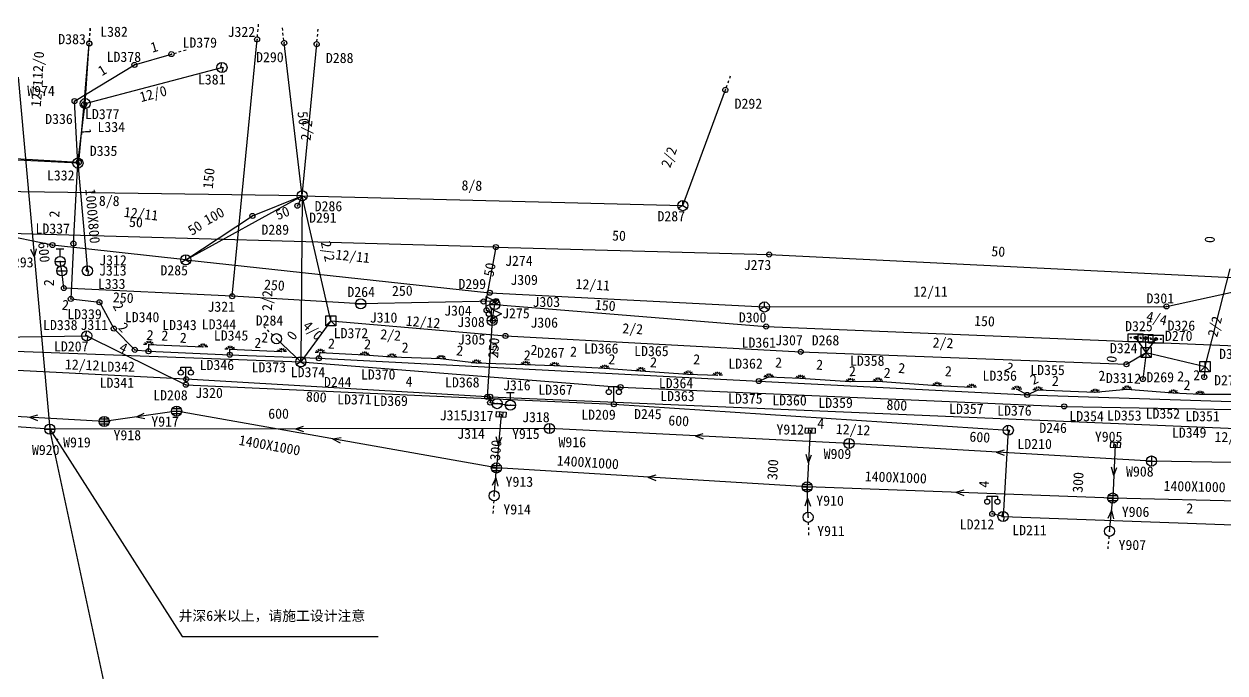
# Model space of a CAD drawing. Extents: x 491411 to 492038, y 2493823 to 2494065.
# Drawn here: x 491855.2 to 491973.7, y 2493935.7 to 2493999.8 of the extents above; entities that cross this region are included whole.
import ezdxf
from ezdxf.enums import TextEntityAlignment as Align

# ---------------------------------------------------------------- set-up
doc = ezdxf.new("R2010")
doc.units = 0
doc.header["$PDSIZE"] = 0.2
doc.layers.get('0').update_dxf_attribs({"linetype": 'CONTINUOUS'})
for name, color, linetype in [('DLINE', 3, 'CONTINUOUS'), ('DMARK', 3, 'CONTINUOUS'), ('DPOINT', 3, 'CONTINUOUS'), ('DTEXT', 3, 'CONTINUOUS'), ('JLINE', 5, 'CONTINUOUS'), ('JMARK', 5, 'CONTINUOUS'), ('JPOINT', 5, 'CONTINUOUS'), ('JTEXT', 5, 'CONTINUOUS'), ('LDLINE', 1, 'CONTINUOUS'), ('LDMARK', 1, 'CONTINUOUS'), ('LDPOINT', 1, 'CONTINUOUS'), ('LDTEXT', 1, 'CONTINUOUS'), ('LLINE', 1, 'CONTINUOUS'), ('LMARK', 1, 'CONTINUOUS'), ('LPOINT', 1, 'CONTINUOUS'), ('LTEXT', 1, 'CONTINUOUS'), ('WLINE', 4, 'CONTINUOUS'), ('WMARK', 4, 'CONTINUOUS'), ('WPOINT', 4, 'CONTINUOUS'), ('WTEXT', 4, 'CONTINUOUS'), ('YLINE', 40, 'CONTINUOUS'), ('YMARK', 40, 'CONTINUOUS'), ('YPOINT', 40, 'CONTINUOUS'), ('YTEXT', 40, 'CONTINUOUS'), ('问题备注', 255, 'CONTINUOUS')]:
    doc.layers.add(name, color=color, linetype=linetype)
doc.styles.add('GXD', font='')
doc.styles.get('GXD').set_extended_font_data('SimSun')

# ---------------------------------------------------------------- blocks, each defined once
blk = doc.blocks.new('DRK')
at = {"color": 0}
for q in [(-0.87, -0.5), (0, 1), (0.87, -0.5)]:
    blk.add_line((0, 0), q, dxfattribs=at)
blk.add_circle((0, 0), 1, dxfattribs=at)
blk = doc.blocks.new('GXD')
at = {"color": 0}
blk.add_circle((0, 0), 0.5, dxfattribs=at)
blk = doc.blocks.new('DSK')
at = {"color": 0}
for p, q in [((-1, -1), (-1, 1)), ((-1, 1), (1, 1)), ((0, 0), (-1, -1)), ((0, 0), (0, 1)), ((0, 0), (1, -1)), ((1, 1), (1, -1)), ((1, -1), (-1, -1))]:
    blk.add_line(p, q, dxfattribs=at)
blk = doc.blocks.new('YLK')
at = {"color": 0}
for p, q in [((1, 0), (1.5, 0)), ((2, 0), (2.5, 0)), ((3, 0), (3.5, 0))]:
    blk.add_line(p, q, dxfattribs=at)
blk.add_circle((0, 0), 1, dxfattribs=at)
blk = doc.blocks.new('FPCQ')
at = {"color": 0}
for p, q in [((0.5, 0), (1, 0)), ((1.5, 0), (2, 0)), ((2.5, 0), (3, 0))]:
    blk.add_line(p, q, dxfattribs=at)
blk.add_ellipse((0, 0), major_axis=(-0.417, -0.276), ratio=1, start_param=3.926991, end_param=10.210176, dxfattribs=at)
blk = doc.blocks.new('JXX')
h = blk.add_hatch(color=0)
edge = h.paths.add_edge_path()
edge.add_arc((-0.95, 0), 0.1, 0, 360)
edge = h.paths.add_edge_path()
edge.add_arc((0.95, 0), 0.1, 0, 360)
at = {"color": 0, "flags": 128}
for points in [[(-1.5, -0.75), (-1.5, 0.75)], [(-1.5, 0.75), (1.5, 0.75)], [(1.5, -0.75), (1.5, 0.75)], [(-1.5, -0.75), (1.5, -0.75)]]:
    blk.add_lwpolyline(points, dxfattribs=at)
at = {"color": 0}
for centre, radius in [((-0.95, 0), 0.1), ((0, 0), 0.3), ((0.95, 0), 0.1)]:
    blk.add_circle(centre, radius, dxfattribs=at)
blk = doc.blocks.new('BJD')
at = {"color": 0}
for p, q in [((0, 1), (0, -1)), ((0, 1), (2, 0)), ((2, 0), (0, -1))]:
    blk.add_line(p, q, dxfattribs=at)
blk.add_circle((-0.5, 0), 0.5, dxfattribs=at)
blk = doc.blocks.new('JYJ')
at = {"color": 0}
blk.add_line((-1, 0), (1, 0), dxfattribs=at)
blk.add_circle((0, 0), 1, dxfattribs=at)
blk = doc.blocks.new('XHS')
at = {"color": 0}
for p, q in [((-0.75, 2.5), (0.75, 2.5)), ((0, 1), (0, 2.5)), ((-1, 0), (1, 0))]:
    blk.add_line(p, q, dxfattribs=at)
blk.add_circle((0, 0), 1, dxfattribs=at)
blk = doc.blocks.new('LYJ')
at = {"color": 0}
for p, q in [((-0.25, 0), (0, 1)), ((-0.25, 0), (0.25, 0)), ((0.25, 0), (0, -1))]:
    blk.add_line(p, q, dxfattribs=at)
blk.add_circle((0, 0), 1, dxfattribs=at)
blk = doc.blocks.new('LD')
at = {"color": 0}
for p, q in [((-1, 2.9), (-1, 3.5)), ((-1, 3.5), (1, 3.5)), ((0, 0.5), (0, 3.5)), ((1, 3.5), (1, 2.9))]:
    blk.add_line(p, q, dxfattribs=at)
for centre in [(-1, 2.4), (1, 2.4), (0, 0)]:
    blk.add_circle(centre, 0.5, dxfattribs=at)
blk = doc.blocks.new('DD')
for p, q in [((-0.4, 0), (-1, 0)), ((-0.82, 0.39), (-0.34, 0.16)), ((-0.43, 0.6), (-0.2, 0.27)), ((0, 0.67), (0, 0.32)), ((0.43, 0.6), (0.2, 0.27)), ((0.82, 0.39), (0.34, 0.16)), ((1, 0), (0.4, 0))]:
    blk.add_line(p, q)
blk = doc.blocks.new('pDirction')
at = {"color": 0}
for q in [(-0.8, 0.54), (-0.8, -0.54)]:
    blk.add_line((0.8, 0), q, dxfattribs=at)
blk = doc.blocks.new('WYJ')
at = {"color": 0}
for p, q in [((-1, 0), (1, 0)), ((0, 1), (0, -1))]:
    blk.add_line(p, q, dxfattribs=at)
blk.add_circle((0, 0), 1, dxfattribs=at)
blk = doc.blocks.new('YSB')
at = {"color": 0}
for p, q in [((-0.5, 1), (-0.5, -1)), ((0.5, 1), (-0.5, 1)), ((0.5, 0.33), (-0.5, 0.33)), ((0.5, 1), (0.5, -1)), ((0.5, -0.33), (-0.5, -0.33)), ((0.5, -1), (-0.5, -1))]:
    blk.add_line(p, q, dxfattribs=at)
blk = doc.blocks.new('YYJ')
at = {"color": 0}
for p, q in [((-1, 0), (1, 0)), ((-0.87, 0.5), (0.87, 0.5)), ((0, 1), (0, -1)), ((-0.87, -0.5), (0.87, -0.5))]:
    blk.add_line(p, q, dxfattribs=at)
blk.add_circle((0, 0), 1, dxfattribs=at)

msp = doc.modelspace()

# ---------------------------------------------------------------- linework, layer by layer
at = {"layer": 'DLINE', "linetype": 'Continuous'}
for p, q in [((491861.16, 2493991.85, 10.84), (491861.66, 2493997.83, 11.05)), ((491882.67, 2493982.81, 12.13), (491880.89, 2493997.89, 11.18)), ((491882.67, 2493982.81, 11.25), (491884.1, 2493997.77, 10.47)), ((491920.23, 2493981.83, 10.93), (491924.43, 2493993.25, 10.39)), ((491860.62, 2493986.1, 11.03), (491861.16, 2493991.85, 10.84)), ((491860.62, 2493986.1, 11.03), (491840.98, 2493987.22, 11.09)), ((491858.03, 2493977.94, 9.9), (491834.61, 2493982.67, 11.4)), ((491882.67, 2493982.81, 11.25), (491844.12, 2493983.34, 10.91)), ((491871.18, 2493976.48, 12.57), (491882.67, 2493982.81, 11.26)), ((491877.75, 2493980.82, 12.06), (491882.67, 2493982.81, 12.38)), ((491882.67, 2493982.81, 12.27), (491882.19, 2493981.82, 12.31)), ((491882.67, 2493982.81, 11.25), (491882.53, 2493966.41, 12.28)), ((491882.67, 2493982.81, 11.25), (491920.23, 2493981.83, 10.93)), ((491885.49, 2493970.46, 12.24), (491882.67, 2493982.81, 11.36)), ((491871.18, 2493976.48, 12.57), (491877.75, 2493980.82, 12.06)), ((491871.18, 2493976.48, 12.07), (491858.03, 2493977.94, 9.9)), ((491871.18, 2493976.48, 12.07), (491901.18, 2493973.23, 11.79)), ((491967.95, 2493971.88, 13.35), (491984.96, 2493975.6, 12.19)), ((491971.76, 2493965.94, 13.41), (491974.24, 2493975.6, 12.81)), ((491901.18, 2493973.23, 11.79), (491928.28, 2493971.83, 10.72)), ((491928.28, 2493971.83, 10.72), (491967.95, 2493971.88, 13.35)), ((491885.49, 2493970.46, 12.57), (491882.53, 2493966.41, 12.83)), ((491885.49, 2493970.46, 12.24), (491902.72, 2493968.97, 12.87)), ((491882.53, 2493966.41, 12.81), (491880.14, 2493968.7, 12.63)), ((491902.72, 2493968.97, 12.87), (491931.86, 2493967.4, 12.81)), ((491965.95, 2493967.34, 13.63), (491964.92, 2493968.81, 13.48)), ((491965.95, 2493967.34, 13.63), (491965.9, 2493968.75, 13.5)), ((491965.95, 2493967.34, 13.63), (491966.92, 2493968.66, 13.48)), ((491851.04, 2493967.59, 12.5), (491882.53, 2493966.41, 12.37)), ((491931.86, 2493967.4, 12.81), (491964, 2493966.18, 13.06)), ((491964, 2493966.18, 13.06), (491965.95, 2493967.34, 13.2)), ((491965.95, 2493967.34, 13.7), (491965.64, 2493964.72, 14.05)), ((491965.95, 2493967.34, 13.2), (491971.76, 2493965.94, 13.41)), ((491882.53, 2493966.41, 12.38), (491914.09, 2493963.93, 12.71)), ((491971.76, 2493965.94, 13.95), (491971.69, 2493964.91, 14.09)), ((491914.09, 2493963.93, 12.71), (491957.86, 2493962.01, 13.29)), ((491957.86, 2493962.01, 13.29), (491987.03, 2493961.51, 13.9))]:
    msp.add_line(p, q, dxfattribs=at)
at = {"layer": 'DPOINT', "linetype": 'Continuous'}
for p in [(491861.66, 2493997.83, 12.08), (491880.89, 2493997.89, 11.5), (491884.1, 2493997.77, 11.89), (491924.43, 2493993.25, 13.38), (491861.16, 2493991.85, 12.31), (491860.62, 2493986.1, 12.3), (491882.67, 2493982.81, 12.52), (491882.19, 2493981.82, 12.56), (491920.23, 2493981.83, 13.63), (491877.75, 2493980.82, 12.35), (491858.03, 2493977.94, 12.15), (491871.18, 2493976.48, 13.02), (491901.18, 2493973.23, 12.81), (491928.28, 2493971.83, 11.65), (491967.95, 2493971.88, 13.91), (491885.49, 2493970.46, 12.67), (491880.14, 2493968.7, 12.93), (491902.72, 2493968.97, 13.59), (491964.92, 2493968.81, 13.73), (491965.9, 2493968.75, 13.77), (491966.92, 2493968.66, 13.73), (491931.86, 2493967.4, 13.4), (491965.95, 2493967.34, 13.9), (491882.53, 2493966.41, 12.93), (491964, 2493966.18, 13.64), (491971.76, 2493965.94, 14.05), (491965.64, 2493964.72, 14.25), (491971.69, 2493964.91, 14.19), (491914.09, 2493963.93, 13.22), (491957.86, 2493962.01, 14.01)]:
    msp.add_point(p, dxfattribs=at)
at = {"layer": 'JLINE', "linetype": 'Continuous'}
for p, q in [((491875.76, 2493972.89, 11.36), (491878.22, 2493998.24, 10.25)), ((491901.79, 2493977.74, 12.74), (491833.4, 2493979.67, 12.07)), ((491901.79, 2493977.74, 12.81), (491900.8, 2493972.37, 13.54)), ((491901.79, 2493977.74, 12.81), (491928.74, 2493977.01, 13.18)), ((491928.74, 2493977.01, 13.18), (491976.61, 2493974.62, 13.15)), ((491858.95, 2493975.39, 11.17), (491858.78, 2493976.32, 11.27)), ((491859.15, 2493973.69, 11), (491858.95, 2493975.39, 11.17)), ((491875.76, 2493972.89, 11.15), (491859.15, 2493973.69, 11)), ((491888.44, 2493972.14, 11.03), (491875.76, 2493972.89, 11.15)), ((491901.8, 2493972.41, 11.58), (491888.44, 2493972.14, 11.03)), ((491900.86, 2493971.5, 13.09), (491900.8, 2493972.37, 13.54)), ((491901.42, 2493970.5, 11.49), (491901.68, 2493972.07, 11.43)), ((491901.68, 2493972.07, 11.43), (491901.8, 2493972.41, 11.58)), ((491901.68, 2493972.07, 11.43), (491928.45, 2493969.9, 11.65)), ((491901.33, 2493971.14, 12.85), (491900.86, 2493971.5, 13.09)), ((491901.49, 2493970.47, 13.03), (491901.33, 2493971.14, 12.85)), ((491901.42, 2493970.5, 11.49), (491900.93, 2493962.95, 10.85)), ((491901.42, 2493970.5, 11.49), (491901.49, 2493970.47, 13.03)), ((491928.45, 2493969.9, 11.65), (491975.62, 2493967.97, 11.66)), ((491871.22, 2493964.7, 10.82), (491806.02, 2493968.04, 10.14)), ((491900.93, 2493962.95, 10.85), (491871.22, 2493964.7, 10.82)), ((491900.93, 2493962.95, 10.85), (491901.21, 2493962.97, 10.91)), ((491901.21, 2493962.97, 10.91), (491901.22, 2493962.39, 11.35)), ((491901.21, 2493962.97, 10.91), (491986.96, 2493959.31, 12.14)), ((491901.22, 2493962.39, 11.35), (491901.9, 2493962.29, 11.93)), ((491901.9, 2493962.29, 11.93), (491903.21, 2493962.14, 11.8))]:
    msp.add_line(p, q, dxfattribs=at)
at = {"layer": 'JPOINT', "linetype": 'Continuous'}
for p in [(491878.22, 2493998.24, 11.29), (491901.79, 2493977.74, 12.94), (491928.74, 2493977.01, 13.35), (491858.78, 2493976.32, 12.47), (491858.95, 2493975.39, 12.43), (491859.15, 2493973.69, 12.42), (491875.76, 2493972.89, 12.87), (491888.44, 2493972.14, 12.71), (491900.8, 2493972.37, 13.55), (491901.68, 2493972.07, 13.32), (491901.8, 2493972.41, 13.38), (491900.86, 2493971.5, 13.1), (491901.33, 2493971.14, 13.05), (491901.42, 2493970.5, 13.46), (491901.49, 2493970.47, 13.33), (491928.45, 2493969.9, 13.45), (491871.22, 2493964.7, 13.12), (491900.93, 2493962.95, 13.22), (491901.21, 2493962.97, 13.31), (491901.22, 2493962.39, 13.17), (491901.9, 2493962.29, 13.43), (491903.21, 2493962.14, 13.3)]:
    msp.add_point(p, dxfattribs=at)
at = {"layer": 'LDLINE', "linetype": 'Continuous'}
for p, q in [((491866.11, 2493995.72, 11.79), (491869.77, 2493996.79, 11.81)), ((491860.2, 2493992.16, 12.15), (491866.11, 2493995.72, 11.79)), ((491860.09, 2493978.09, 12.18), (491860.54, 2493986.04, 12.18)), ((491860.09, 2493978.09, 12.18), (491859.84, 2493972.62, 12.36)), ((491859.84, 2493972.62, 12.36), (491862.65, 2493972.29, 12.4)), ((491862.65, 2493972.29, 12.4), (491864.08, 2493969.69, 12.64)), ((491864.08, 2493969.69, 12.64), (491866.14, 2493967.6, 12.05)), ((491837.78, 2493968.65, 12.08), (491861.4, 2493968.97, 12.19)), ((491861.4, 2493968.97, 12.19), (491871.19, 2493964.15, 12.78)), ((491866.14, 2493967.6, 12.05), (491867.49, 2493967.46, 12.69)), ((491867.49, 2493967.46, 12.69), (491867.52, 2493968.14, 12.83)), ((491867.49, 2493967.46, 12.69), (491875.53, 2493967.12, 12.85)), ((491867.52, 2493968.14, 12.83), (491872.86, 2493967.88, 12.79)), ((491875.53, 2493967.12, 12.85), (491875.53, 2493967.65, 12.9)), ((491875.53, 2493967.65, 12.9), (491880.63, 2493967.42, 12.96)), ((491875.53, 2493967.12, 12.85), (491884.32, 2493966.77, 12.99)), ((491884.32, 2493966.77, 12.99), (491884.44, 2493967.35, 13.05)), ((491884.44, 2493967.35, 13.05), (491888.81, 2493967.09, 13.05)), ((491888.81, 2493967.09, 13.05), (491891.5, 2493966.9, 13.26)), ((491884.32, 2493966.77, 12.99), (491927.72, 2493964.52, 13.46)), ((491891.5, 2493966.9, 13.26), (491896.35, 2493966.75, 13.19)), ((491896.35, 2493966.75, 13.19), (491899.85, 2493966.31, 13.45)), ((491899.85, 2493966.31, 13.45), (491904.7, 2493966.16, 13.33)), ((491904.7, 2493966.16, 13.33), (491907.55, 2493966.05, 13.44)), ((491907.55, 2493966.05, 13.44), (491912.49, 2493965.8, 12.5)), ((491912.49, 2493965.8, 13.4), (491916.06, 2493965.54, 13.41)), ((491916.06, 2493965.54, 13.41), (491920.74, 2493965.21, 13.53)), ((491920.74, 2493965.21, 13.53), (491923.63, 2493965.1, 13.65)), ((491927.72, 2493964.52, 13.46), (491928.71, 2493964.92, 13.6)), ((491928.71, 2493964.92, 13.6), (491931.82, 2493964.79, 13.54)), ((491931.82, 2493964.79, 13.54), (491936.76, 2493964.48, 13.75)), ((491871.19, 2493964.15, 12.78), (491913.43, 2493962.23, 12.86)), ((491927.72, 2493964.52, 13.46), (491954.22, 2493963.15, 14.29)), ((491936.76, 2493964.48, 13.75), (491939.47, 2493964.52, 13.62)), ((491939.47, 2493964.52, 13.62), (491945.3, 2493964.09, 13.92)), ((491945.3, 2493964.09, 13.92), (491948.71, 2493963.9, 13.98)), ((491954.22, 2493963.15, 14.29), (491953.18, 2493963.71, 14.04)), ((491954.22, 2493963.15, 14.29), (491955.28, 2493963.64, 14.03)), ((491955.28, 2493963.64, 14.03), (491960.89, 2493963.43, 14.33)), ((491960.89, 2493963.43, 14.33), (491964.04, 2493963.73, 14)), ((491964.04, 2493963.73, 14), (491968.61, 2493963.35, 14.02)), ((491954.22, 2493963.15, 14.29), (491986.94, 2493962.09, 14.28)), ((491968.61, 2493963.35, 14.02), (491971.25, 2493963.21, 14.3)), ((491971.25, 2493963.21, 14.3), (491974.31, 2493963.23, 14.25)), ((491913.43, 2493962.23, 12.86), (491952.35, 2493959.66, 13.85)), ((491952.35, 2493959.66, 13.85), (491951.83, 2493951.15, 12.91)), ((491951.83, 2493951.15, 13.06), (491950.77, 2493951.4, 13.39)), ((491951.83, 2493951.15, 13.06), (491989.86, 2493949.75, 14.14))]:
    msp.add_line(p, q, dxfattribs=at)
at = {"layer": 'LDPOINT', "linetype": 'Continuous'}
for p in [(491869.77, 2493996.79, 11.96), (491866.11, 2493995.72, 11.96), (491860.2, 2493992.16, 12.32), (491860.09, 2493978.09, 12.29), (491859.84, 2493972.62, 12.49), (491862.65, 2493972.29, 12.53), (491864.08, 2493969.69, 12.77), (491861.4, 2493968.97, 12.61), (491866.14, 2493967.6, 12.23), (491867.49, 2493967.46, 12.84), (491867.52, 2493968.14, 12.97), (491872.86, 2493967.88, 12.89), (491875.53, 2493967.65, 13.01), (491875.53, 2493967.12, 13.01), (491880.63, 2493967.42, 13.06), (491884.44, 2493967.35, 13.15), (491888.81, 2493967.09, 13.15), (491884.32, 2493966.77, 13.19), (491891.5, 2493966.9, 13.36), (491896.35, 2493966.75, 13.29), (491899.85, 2493966.31, 13.55), (491904.7, 2493966.16, 13.43), (491907.55, 2493966.05, 13.54), (491912.49, 2493965.8, 13.5), (491916.06, 2493965.54, 13.51), (491920.74, 2493965.21, 13.63), (491923.63, 2493965.1, 13.75), (491928.71, 2493964.92, 13.7), (491931.82, 2493964.79, 13.64), (491871.19, 2493964.15, 13.19), (491927.72, 2493964.52, 13.62), (491936.76, 2493964.48, 13.85), (491939.47, 2493964.52, 13.72), (491945.3, 2493964.09, 14.02), (491948.71, 2493963.9, 14.08), (491953.18, 2493963.71, 14.14), (491955.28, 2493963.64, 14.13), (491960.89, 2493963.43, 14.43), (491964.04, 2493963.73, 14.1), (491954.22, 2493963.15, 14.44), (491968.61, 2493963.35, 14.12), (491971.25, 2493963.21, 14.4), (491913.43, 2493962.23, 13.18), (491952.35, 2493959.66, 14.38), (491950.77, 2493951.4, 13.81), (491951.83, 2493951.15, 13.51)]:
    msp.add_point(p, dxfattribs=at)
at = {"layer": 'LLINE', "linetype": 'Continuous'}
for p, q in [((491861.26, 2493991.9, 11.29), (491861.65, 2493997.85, 11.06)), ((491861.26, 2493991.9, 11.29), (491874.75, 2493995.46, 10.85)), ((491860.54, 2493986.04, 12.18), (491860.2, 2493992.16, 12.15)), ((491860.54, 2493986.04, 11.11), (491861.26, 2493991.9, 10.81)), ((491860.54, 2493986.04, 11.58), (491841.1, 2493986.98, 11.39)), ((491860.54, 2493986.04, 11.11), (491861.47, 2493975.39, 11.26))]:
    msp.add_line(p, q, dxfattribs=at)
at = {"layer": 'LPOINT', "linetype": 'Continuous'}
for p in [(491861.65, 2493997.85, 12.09), (491874.75, 2493995.46, 12.05), (491861.26, 2493991.9, 12.27), (491860.54, 2493986.04, 12.38), (491861.47, 2493975.39, 12.51)]:
    msp.add_point(p, dxfattribs=at)
at = {"layer": 'WLINE', "linetype": 'Continuous'}
for p, q in [((491854.64, 2493994.52, 5.87), (491857.77, 2493959.77, 5.68)), ((491857.77, 2493959.77, 4), (491790.36, 2493964.38, 2.92)), ((491907.06, 2493959.84, 7.44), (491857.77, 2493959.77, 4)), ((491936.63, 2493958.36, 8.91), (491907.06, 2493959.84, 7.44)), ((491966.48, 2493956.62, 10.66), (491936.63, 2493958.36, 8.91)), ((491996.53, 2493956.13, 11.89), (491966.48, 2493956.62, 10.66))]:
    msp.add_line(p, q, dxfattribs=at)
at = {"layer": 'WPOINT', "linetype": 'Continuous'}
msp.add_line((491867.7, 2493913.43, 12.83), (491857.77, 2493959.77, 12.68), dxfattribs=at)
for p in [(491857.77, 2493959.77, 12.68), (491858.51, 2493958.75, 12.72), (491907.06, 2493959.84, 13.25), (491936.63, 2493958.36, 13.61), (491966.48, 2493956.62, 14.39)]:
    msp.add_point(p, dxfattribs=at)
at = {"layer": 'YLINE', "linetype": 'Continuous'}
for p, q in [((491863.14, 2493960.53, 4.61), (491849.15, 2493961.32, 3.29)), ((491870.28, 2493961.55, 5.82), (491863.14, 2493960.53, 4.61)), ((491901.83, 2493955.94, 11.96), (491870.28, 2493961.55, 5.82)), ((491902.29, 2493961.23, 11.92), (491901.83, 2493955.94, 11.82)), ((491932.79, 2493959.64, 12.38), (491932.5, 2493954.06, 12.29)), ((491962.91, 2493958.23, 13.72), (491962.65, 2493952.97, 13.54)), ((491901.62, 2493953.2, 12.13), (491901.83, 2493955.94, 11.96)), ((491932.5, 2493954.06, 8.9), (491901.83, 2493955.94, 8.08)), ((491962.65, 2493952.97, 11.15), (491932.5, 2493954.06, 8.9)), ((491932.59, 2493951.07, 12.65), (491932.5, 2493954.06, 12.33)), ((491962.33, 2493949.69, 13.52), (491962.65, 2493952.97, 13.36)), ((491991.49, 2493952.25, 11.96), (491962.65, 2493952.97, 11.15))]:
    msp.add_line(p, q, dxfattribs=at)
at = {"layer": 'YPOINT', "linetype": 'Continuous'}
for p in [(491870.28, 2493961.55, 12.77), (491902.29, 2493961.23, 13.09), (491863.14, 2493960.53, 12.66), (491932.79, 2493959.64, 13.54), (491962.91, 2493958.23, 14.65), (491901.83, 2493955.94, 13.18), (491932.5, 2493954.06, 13.66), (491901.62, 2493953.2, 13.27), (491962.65, 2493952.97, 14.63), (491932.59, 2493951.07, 13.75), (491962.33, 2493949.69, 14.62)]:
    msp.add_point(p, dxfattribs=at)
at = {"layer": '问题备注', "linetype": 'Continuous', "elevation": 4, "flags": 128}
msp.add_lwpolyline([(491857.77, 2493959.77), (491870.83, 2493939.29), (491890.17, 2493939.29)], dxfattribs=at)

# ---------------------------------------------------------------- block references
at = {"layer": 'DPOINT', "linetype": 'Continuous', "xscale": 0.5, "yscale": 0.5, "zscale": 0.5}
for name, p, rotation in [('FPCQ', (491861.66, 2493997.83, 12.08), 85.14152835644033), ('FPCQ', (491880.89, 2493997.89, 11.5), 96.77257159759606), ('FPCQ', (491884.1, 2493997.77, 11.89), 84.51127478179643), ('FPCQ', (491924.43, 2493993.25, 13.38), 69.78625944693427), ('YLK', (491880.14, 2493968.7, 12.93), 136.3639552411359)]:
    msp.add_blockref(name, p, dxfattribs=dict(at, rotation=rotation))
for name, p in [('GXD', (491861.16, 2493991.85, 12.31)), ('GXD', (491860.62, 2493986.1, 12.3)), ('DRK', (491882.67, 2493982.81, 12.52)), ('GXD', (491882.19, 2493981.82, 12.56)), ('DRK', (491920.23, 2493981.83, 13.63)), ('GXD', (491877.75, 2493980.82, 12.35)), ('GXD', (491858.03, 2493977.94, 12.15)), ('DRK', (491871.18, 2493976.48, 13.02)), ('GXD', (491901.18, 2493973.23, 12.81)), ('DRK', (491928.28, 2493971.83, 11.65)), ('GXD', (491967.95, 2493971.88, 13.91)), ('DSK', (491885.49, 2493970.46, 12.67)), ('GXD', (491902.72, 2493968.97, 13.59)), ('JXX', (491964.92, 2493968.81, 13.73)), ('JXX', (491965.9, 2493968.75, 13.77)), ('JXX', (491966.92, 2493968.66, 13.73)), ('GXD', (491931.86, 2493967.4, 13.4)), ('DSK', (491965.95, 2493967.34, 13.9)), ('DRK', (491882.53, 2493966.41, 12.93)), ('GXD', (491964, 2493966.18, 13.64)), ('DSK', (491971.76, 2493965.94, 14.05)), ('GXD', (491965.64, 2493964.72, 14.25)), ('GXD', (491971.69, 2493964.91, 14.19)), ('GXD', (491914.09, 2493963.93, 13.22)), ('GXD', (491957.86, 2493962.01, 14.01))]:
    msp.add_blockref(name, p, dxfattribs=at)
at = {"layer": 'JPOINT', "linetype": 'Continuous', "xscale": 0.5, "yscale": 0.5, "zscale": 0.5, "rotation": 84.45397900228335}
msp.add_blockref('FPCQ', (491878.22, 2493998.24, 11.29), dxfattribs=at)
at = {"layer": 'JPOINT', "linetype": 'Continuous', "xscale": 0.5, "yscale": 0.5, "zscale": 0.5}
for name, p in [('GXD', (491901.79, 2493977.74, 12.94)), ('XHS', (491858.78, 2493976.32, 12.47)), ('GXD', (491928.74, 2493977.01, 13.35)), ('JYJ', (491858.95, 2493975.39, 12.43)), ('GXD', (491859.15, 2493973.69, 12.42)), ('GXD', (491875.76, 2493972.89, 12.87)), ('JYJ', (491888.44, 2493972.14, 12.71)), ('BJD', (491900.8, 2493972.37, 13.55)), ('GXD', (491900.86, 2493971.5, 13.1)), ('JYJ', (491901.68, 2493972.07, 13.32)), ('GXD', (491901.8, 2493972.41, 13.38)), ('BJD', (491901.33, 2493971.14, 13.05)), ('JYJ', (491901.42, 2493970.5, 13.46)), ('GXD', (491901.49, 2493970.47, 13.33)), ('GXD', (491928.45, 2493969.9, 13.45)), ('GXD', (491871.22, 2493964.7, 13.12)), ('GXD', (491900.93, 2493962.95, 13.22)), ('GXD', (491901.21, 2493962.97, 13.31)), ('GXD', (491901.22, 2493962.39, 13.17)), ('JYJ', (491901.9, 2493962.29, 13.43)), ('XHS', (491903.21, 2493962.14, 13.3))]:
    msp.add_blockref(name, p, dxfattribs=at)
at = {"layer": 'LDPOINT', "linetype": 'Continuous', "xscale": 0.5, "yscale": 0.5, "zscale": 0.5, "rotation": 16.27200138171538}
msp.add_blockref('FPCQ', (491869.77, 2493996.79, 11.96), dxfattribs=at)
at = {"layer": 'LDPOINT', "linetype": 'Continuous', "xscale": 0.5, "yscale": 0.5, "zscale": 0.5}
for name, p in [('GXD', (491866.11, 2493995.72, 11.96)), ('GXD', (491860.2, 2493992.16, 12.32)), ('GXD', (491860.09, 2493978.09, 12.29)), ('GXD', (491859.84, 2493972.62, 12.49)), ('GXD', (491862.65, 2493972.29, 12.53)), ('LYJ', (491861.4, 2493968.97, 12.61)), ('GXD', (491864.08, 2493969.69, 12.77)), ('DD', (491867.52, 2493968.14, 12.97)), ('DD', (491872.86, 2493967.88, 12.89)), ('GXD', (491866.14, 2493967.6, 12.23)), ('GXD', (491867.49, 2493967.46, 12.84)), ('DD', (491875.53, 2493967.65, 13.01)), ('GXD', (491875.53, 2493967.12, 13.01)), ('DD', (491880.63, 2493967.42, 13.06)), ('DD', (491884.44, 2493967.35, 13.15)), ('GXD', (491884.32, 2493966.77, 13.19)), ('DD', (491888.81, 2493967.09, 13.15)), ('DD', (491891.5, 2493966.9, 13.36)), ('DD', (491896.35, 2493966.75, 13.29)), ('LD', (491871.19, 2493964.15, 13.19)), ('DD', (491899.85, 2493966.31, 13.55)), ('DD', (491904.7, 2493966.16, 13.43)), ('DD', (491907.55, 2493966.05, 13.54)), ('DD', (491912.49, 2493965.8, 13.5)), ('DD', (491916.06, 2493965.54, 13.51)), ('DD', (491920.74, 2493965.21, 13.63)), ('DD', (491923.63, 2493965.1, 13.75)), ('GXD', (491927.72, 2493964.52, 13.62)), ('DD', (491928.71, 2493964.92, 13.7)), ('DD', (491931.82, 2493964.79, 13.64)), ('DD', (491936.76, 2493964.48, 13.85)), ('DD', (491939.47, 2493964.52, 13.72)), ('LD', (491913.43, 2493962.23, 13.18)), ('DD', (491945.3, 2493964.09, 14.02)), ('DD', (491948.71, 2493963.9, 14.08)), ('DD', (491953.18, 2493963.71, 14.14)), ('DD', (491955.28, 2493963.64, 14.13)), ('DD', (491960.89, 2493963.43, 14.43)), ('DD', (491964.04, 2493963.73, 14.1)), ('DD', (491968.61, 2493963.35, 14.12)), ('DD', (491971.25, 2493963.21, 14.4)), ('GXD', (491954.22, 2493963.15, 14.44)), ('LYJ', (491952.35, 2493959.66, 14.38)), ('LD', (491950.77, 2493951.4, 13.81)), ('LYJ', (491951.83, 2493951.15, 13.51))]:
    msp.add_blockref(name, p, dxfattribs=at)
at = {"layer": 'LPOINT', "linetype": 'Continuous', "xscale": 0.5, "yscale": 0.5, "zscale": 0.5, "rotation": 86.34473972621505}
msp.add_blockref('FPCQ', (491861.65, 2493997.85, 12.09), dxfattribs=at)
at = {"layer": 'LPOINT', "linetype": 'Continuous', "xscale": 0.5, "yscale": 0.5, "zscale": 0.5}
for p in [(491874.75, 2493995.46, 12.05), (491861.26, 2493991.9, 12.27), (491860.54, 2493986.04, 12.38), (491861.47, 2493975.39, 12.51)]:
    msp.add_blockref('LYJ', p, dxfattribs=at)
at = {"layer": 'WMARK', "linetype": 'Continuous', "xscale": 0.5, "yscale": 0.5, "zscale": 0.5}
for p, rotation in [((491856.2, 2493977.14, 12.37), 275.1481942298603), ((491882.41, 2493959.8, 12.96), 180.0906706781809), ((491921.84, 2493959.1, 13.43), 177.1275463413803), ((491951.55, 2493957.49, 14), 176.6612265012319)]:
    msp.add_blockref('pDirction', p, dxfattribs=dict(at, rotation=rotation))
at = {"layer": 'WPOINT', "linetype": 'Continuous', "xscale": 0.5, "yscale": 0.5, "zscale": 0.5}
for p in [(491857.77, 2493959.77, 12.68), (491907.06, 2493959.84, 13.25), (491936.63, 2493958.36, 13.61), (491966.48, 2493956.62, 14.39)]:
    msp.add_blockref('WYJ', p, dxfattribs=at)
at = {"layer": 'YMARK', "linetype": 'Continuous', "xscale": 0.5, "yscale": 0.5, "zscale": 0.5}
for p, rotation in [((491856.15, 2493960.93, 12.61), 176.7809387826547), ((491866.71, 2493961.04, 12.71), 188.1132523079772), ((491886.06, 2493958.74, 12.98), 169.9118518163893), ((491902.06, 2493958.59, 13.14), 265.0349286639904), ((491932.65, 2493956.85, 13.6), 266.9721145100772), ((491917.17, 2493955, 13.42), 176.5049774297459), ((491962.78, 2493955.6, 14.64), 267.061540878103), ((491901.73, 2493954.57, 13.23), 85.53089101957076), ((491932.54, 2493952.57, 13.7), 91.70381723659783), ((491947.57, 2493953.52, 14.15), 177.9139835232523), ((491962.49, 2493951.33, 14.63), 84.45569198789539)]:
    msp.add_blockref('pDirction', p, dxfattribs=dict(at, rotation=rotation))
at = {"layer": 'YPOINT', "linetype": 'Continuous', "xscale": 0.5, "yscale": 0.5, "zscale": 0.5}
for p in [(491870.28, 2493961.55, 12.77), (491863.14, 2493960.53, 12.66), (491901.83, 2493955.94, 13.18), (491932.5, 2493954.06, 13.66), (491962.65, 2493952.97, 14.63)]:
    msp.add_blockref('YYJ', p, dxfattribs=at)
for name, p, rotation in [('YSB', (491902.29, 2493961.23, 13.09), 85.05027602751888), ('YSB', (491932.79, 2493959.64, 13.54), 86.99833253096364), ('YSB', (491962.91, 2493958.23, 14.65), 87.05562831047665), ('YLK', (491901.62, 2493953.2, 13.27), 265.5425988130319), ('YLK', (491932.59, 2493951.07, 13.75), 271.7305430004448), ('YLK', (491962.33, 2493949.69, 14.62), 264.4539790022833)]:
    msp.add_blockref(name, p, dxfattribs=dict(at, rotation=rotation))

# ---------------------------------------------------------------- texts
at = {"layer": 'DMARK', "linetype": 'Continuous', "style": 'GXD'}
for s, rotation, p in [('12/1', 85.1333, (491856.98, 2493992.89)), ('50', 276.7669, (491882.28, 2493990.41, 12.01)), ('2/2', 84.5376, (491883.59, 2493989.22)), ('2/2', 69.8074, (491919.33, 2493986.45)), ('8/8', 358.493, (491899.4, 2493983.32)), ('8/8', 359.2243, (491863.62, 2493981.8)), ('12/11', 353.6383, (491866.72, 2493980.54, 12.59)), ('100', 28.8693, (491874.21, 2493980.38)), ('50', 22.0536, (491880.91, 2493980.65)), ('50', 33.466, (491872.36, 2493979.22)), ('2/2', 282.8261, (491884.72, 2493977.22, 12.59)), ('0', 88.4865, (491972.72, 2493978.47)), ('12/11', 353.8312, (491887.61, 2493976.35, 12.92)), ('12/11', 357.0317, (491911.32, 2493973.53)), ('2/2', 89.5075, (491879.71, 2493972.46)), ('12/11', 0.0698, (491944.68, 2493972.85)), ('12/12', 355.5029, (491894.56, 2493969.85)), ('4/4', 346.4893, (491966.88, 2493970.23)), ('2/2', 75.597, (491973.21, 2493969.78)), ('0', 53.9096, (491882.06, 2493968.73)), ('4/0', 316.359, (491883.38, 2493969.15, 12.93)), ('2/2', 355.044, (491891.36, 2493968.57)), ('2/2', 356.9143, (491915.26, 2493969.18)), ('2/2', 357.828, (491945.89, 2493967.79)), ('0', 83.3765, (491963.04, 2493966.62)), ('12/12', 357.8599, (491860.94, 2493965.62)), ('12/12', 357.492, (491937.01, 2493959.22)), ('12/12', 359.0142, (491974.39, 2493958.48))]:
    msp.add_text(s, height=1, rotation=rotation, dxfattribs=at).set_placement(p, align=Align.CENTER)
at = {"layer": 'DTEXT', "linetype": 'Continuous', "style": 'GXD'}
for s, p in [('D383', (491858.6, 2493997.77)), ('D290', (491878.12, 2493995.99)), ('D288', (491885.01, 2493995.91)), ('D292', (491925.34, 2493991.4)), ('D336', (491857.31, 2493989.89)), ('D335', (491861.71, 2493986.74)), ('D286', (491883.9, 2493981.28)), ('D287', (491917.73, 2493980.29)), ('D291', (491883.35, 2493980.15)), ('D289', (491878.65, 2493978.96)), ('D293', (491853.44, 2493975.74)), ('D285', (491868.68, 2493974.95)), ('D299', (491898.09, 2493973.6)), ('D264', (491887.13, 2493972.82)), ('D301', (491965.99, 2493972.18)), ('D284', (491878.08, 2493970)), ('D300', (491925.76, 2493970.3)), ('D325', (491963.88, 2493969.44)), ('D270', (491967.81, 2493968.48)), ('D326', (491968.07, 2493969.5)), ('D268', (491932.95, 2493968.04)), ('D324', (491962.38, 2493967.27)), ('D267', (491905.84, 2493966.81)), ('D330', (491973.15, 2493966.7)), ('D244', (491884.82, 2493963.92)), ('D331', (491961.98, 2493964.32)), ('D269', (491965.98, 2493964.4)), ('D271', (491972.66, 2493964.1)), ('D245', (491915.42, 2493960.76)), ('D246', (491955.41, 2493959.4))]:
    msp.add_text(s, height=1, dxfattribs=at).set_placement(p)
at = {"layer": 'JMARK', "linetype": 'Continuous', "style": 'GXD'}
for s, rotation, p in [('150', 84.4748, (491873.94, 2493984.48)), ('50', 358.3826, (491866.25, 2493979.71)), ('50', 358.4357, (491913.92, 2493978.37)), ('50', 357.1428, (491951.34, 2493976.81)), ('50', 79.5788, (491901.66, 2493975.43, 13.24)), ('250', 356.6184, (491879.9, 2493973.49)), ('250', 357.2403, (491864.99, 2493972.25)), ('250', 1.153, (491892.56, 2493972.93)), ('150', 355.3692, (491912.54, 2493971.49)), ('150', 357.6556, (491949.98, 2493969.94)), ('250', 86.3074, (491902.06, 2493967.75, 13.34)), ('800', 356.6314, (491884.03, 2493962.45)), ('800', 357.5512, (491941.33, 2493961.64))]:
    msp.add_text(s, height=1, rotation=rotation, dxfattribs=at).set_placement(p, align=Align.CENTER)
at = {"layer": 'JTEXT', "linetype": 'Continuous', "style": 'GXD'}
for s, p in [('J322', (491875.31, 2493998.49)), ('J312', (491862.64, 2493975.95)), ('J274', (491902.69, 2493975.89)), ('J273', (491926.24, 2493975.48)), ('J313', (491862.62, 2493974.93)), ('J309', (491903.21, 2493974.01)), ('J321', (491873.32, 2493971.36)), ('J304', (491896.68, 2493970.97)), ('J303', (491905.4, 2493971.83)), ('J311', (491860.79, 2493969.56)), ('J310', (491889.34, 2493970.29)), ('J308', (491897.97, 2493969.85)), ('J275', (491902.4, 2493970.71)), ('J306', (491905.19, 2493969.79)), ('J305', (491898.02, 2493968.12)), ('J307', (491929.35, 2493968.05)), ('J316', (491902.49, 2493963.6)), ('J320', (491872.12, 2493962.85)), ('J315', (491896.24, 2493960.64)), ('J317', (491898.83, 2493960.58)), ('J318', (491904.37, 2493960.46)), ('J314', (491897.97, 2493958.82))]:
    msp.add_text(s, height=1, dxfattribs=at).set_placement(p)
at = {"layer": 'LDMARK', "linetype": 'Continuous', "style": 'GXD'}
for s, rotation, p in [('1', 16.2805, (491868.2, 2493997.02, 11.96)), ('1', 31.0678, (491863.19, 2493994.77, 12.14)), ('2', 86.7207, (491858.71, 2493980.97)), ('2', 87.4354, (491858.17, 2493974.2)), ('2', 353.2475, (491859.25, 2493971.53)), ('2', 298.8581, (491864.1, 2493971.64, 12.65)), ('2', 314.5713, (491864.69, 2493969.47)), ('2', 354.1515, (491867.6, 2493968.56, 12.54)), ('2', 357.1258, (491869.09, 2493968.51)), ('4', 333.8084, (491864.81, 2493967.35)), ('2', 357.5534, (491870.91, 2493968.29)), ('2', 357.7468, (491878.27, 2493967.79)), ('2', 357.4188, (491878.95, 2493968.32, 13.03)), ('2', 356.675, (491885.53, 2493967.72)), ('2', 355.9613, (491889.09, 2493967.65)), ('2', 358.2614, (491892.81, 2493967.33)), ('2', 358.1566, (491901.67, 2493967.24)), ('2', 352.8307, (491898.16, 2493967.03, 13.42)), ('2', 357.0319, (491904.85, 2493966.56)), ('2', 357.748, (491905.52, 2493967.1)), ('2', 357.1162, (491909.42, 2493966.92)), ('2', 355.8026, (491913.19, 2493966.17)), ('2', 357.6817, (491921.58, 2493966.16)), ('2', 356.0843, (491917.31, 2493965.87)), ('2', 357.5176, (491929.66, 2493965.85)), ('2', 356.516, (491933.7, 2493965.63)), ('2', 0.7845, (491936.98, 2493965)), ('2', 357.0269, (491940.37, 2493964.83)), ('2', 355.7462, (491941.8, 2493965.3)), ('2', 356.8751, (491946.41, 2493964.99)), ('2', 331.7255, (491952.2, 2493965.41)), ('4', 357.395, (491893.19, 2493963.97, 13.18)), ('2', 24.9903, (491955.11, 2493964.26, 14.28)), ('2', 357.8033, (491956.98, 2493964.03)), ('2', 5.5159, (491961.64, 2493964.55)), ('2', 355.2831, (491965.07, 2493964.26)), ('2', 356.8633, (491969.33, 2493964.48)), ('2', 358.1548, (491969.97, 2493963.62)), ('2', 0.4308, (491970.94, 2493964.6)), ('4', 356.217, (491933.81, 2493959.83)), ('4', 86.5385, (491950.45, 2493954.31)), ('2', 357.9052, (491970.24, 2493951.45))]:
    msp.add_text(s, height=1, rotation=rotation, dxfattribs=at).set_placement(p, align=Align.CENTER)
at = {"layer": 'LDTEXT', "linetype": 'Continuous', "style": 'GXD'}
for s, p in [('LD379', (491870.86, 2493997.43)), ('LD378', (491863.37, 2493996.02)), ('LD377', (491861.24, 2493990.37)), ('LD337', (491856.35, 2493979.07)), ('LD338', (491857.1, 2493969.55)), ('LD339', (491859.49, 2493970.62)), ('LD340', (491865.17, 2493970.33)), ('LD343', (491868.86, 2493969.55)), ('LD344', (491872.76, 2493969.62)), ('LD345', (491873.95, 2493968.52)), ('LD372', (491885.78, 2493968.75)), ('LD207', (491858.18, 2493967.44)), ('LD366', (491910.48, 2493967.23)), ('LD361', (491926.03, 2493967.82)), ('LD365', (491915.43, 2493966.98)), ('LD358', (491936.73, 2493966.02)), ('LD342', (491862.76, 2493965.44)), ('LD346', (491872.55, 2493965.61)), ('LD373', (491877.67, 2493965.38)), ('LD374', (491881.54, 2493964.9)), ('LD362', (491924.72, 2493965.74)), ('LD355', (491954.52, 2493965.11)), ('LD341', (491862.68, 2493963.85)), ('LD370', (491888.47, 2493964.67)), ('LD368', (491896.77, 2493963.89)), ('LD364', (491917.86, 2493963.81)), ('LD356', (491949.8, 2493964.55)), ('LD208', (491867.97, 2493962.62)), ('LD367', (491905.97, 2493963.16)), ('LD363', (491918, 2493962.54)), ('LD371', (491886.12, 2493962.21)), ('LD369', (491889.7, 2493962.06)), ('LD375', (491924.7, 2493962.29)), ('LD360', (491929.06, 2493962.11)), ('LD359', (491933.61, 2493961.87)), ('LD357', (491946.51, 2493961.28)), ('LD209', (491910.21, 2493960.7)), ('LD376', (491951.25, 2493961.1)), ('LD354', (491958.38, 2493960.55)), ('LD353', (491962.1, 2493960.62)), ('LD352', (491965.9, 2493960.81)), ('LD351', (491969.82, 2493960.55)), ('LD349', (491968.5, 2493958.93)), ('LD210', (491953.25, 2493957.81)), ('LD212', (491947.56, 2493949.87)), ('LD211', (491952.74, 2493949.3))]:
    msp.add_text(s, height=1, dxfattribs=at).set_placement(p)
at = {"layer": 'LMARK', "linetype": 'Continuous', "style": 'GXD'}
for s, rotation, p in [('12/0', 86.3247, (491857.12, 2493995.67)), ('12/0', 14.7893, (491868.09, 2493992.39)), ('1', 273.1881, (491860.87, 2493989.12, 12.35)), ('1000X800', 274.9565, (491861.5, 2493980.76, 12.44))]:
    msp.add_text(s, height=1, rotation=rotation, dxfattribs=at).set_placement(p, align=Align.CENTER)
at = {"layer": 'LTEXT', "linetype": 'Continuous', "style": 'GXD'}
for s, p in [('L382', (491862.74, 2493998.5)), ('L381', (491872.38, 2493993.79)), ('L334', (491862.47, 2493989.1)), ('L332', (491857.48, 2493984.32)), ('L333', (491862.51, 2493973.61))]:
    msp.add_text(s, height=1, dxfattribs=at).set_placement(p)
at = {"layer": 'WMARK', "linetype": 'Continuous', "style": 'GXD'}
for rotation, p in [(275.1482, (491856.7, 2493977.19, 12.37)), (0.0907, (491880.34, 2493960.8)), (357.1275, (491919.8, 2493960.1)), (356.6612, (491949.51, 2493958.49))]:
    msp.add_text('600', height=1, rotation=rotation, dxfattribs=at).set_placement(p, align=Align.CENTER)
at = {"layer": 'WTEXT', "linetype": 'Continuous', "style": 'GXD'}
for s, p in [('W974', (491855.54, 2493992.66)), ('W919', (491859.08, 2493957.97)), ('W916', (491907.96, 2493957.99)), ('W920', (491856, 2493957.22)), ('W909', (491934.13, 2493956.83)), ('W908', (491963.97, 2493955.09))]:
    msp.add_text(s, height=1, dxfattribs=at).set_placement(p)
at = {"layer": 'YMARK', "linetype": 'Continuous', "style": 'GXD'}
for s, rotation, p in [('1400X1000', 349.9119, (491879.37, 2493957.69)), ('300', 85.0349, (491902.26, 2493957.65)), ('1400X1000', 356.505, (491910.83, 2493956)), ('300', 86.9721, (491929.6, 2493955.75)), ('1400X1000', 357.914, (491941.23, 2493954.52)), ('300', 87.0615, (491959.73, 2493954.49)), ('1400X1000', 358.5762, (491970.72, 2493953.61))]:
    msp.add_text(s, height=1, rotation=rotation, dxfattribs=at).set_placement(p, align=Align.CENTER)
at = {"layer": 'YTEXT', "linetype": 'Continuous', "style": 'GXD'}
for s, p in [('Y917', (491867.78, 2493960.02)), ('Y912', (491929.47, 2493959.24)), ('Y918', (491864.05, 2493958.68)), ('Y915', (491903.38, 2493958.81)), ('Y905', (491960.89, 2493958.53)), ('Y913', (491902.74, 2493954.08)), ('Y910', (491933.4, 2493952.21)), ('Y914', (491902.52, 2493951.35)), ('Y906', (491963.55, 2493951.11)), ('Y911', (491933.49, 2493949.22)), ('Y907', (491963.23, 2493947.84))]:
    msp.add_text(s, height=1, dxfattribs=at).set_placement(p)
at = {"layer": '问题备注', "linetype": 'Continuous', "insert": (491870.47, 2493941.85), "char_height": 1, "width": 25.5566, "attachment_point": 1, "style": 'GXD'}
msp.add_mtext('井深6米以上，请施工设计注意', dxfattribs=at)

doc.saveas('drawing.dxf')
